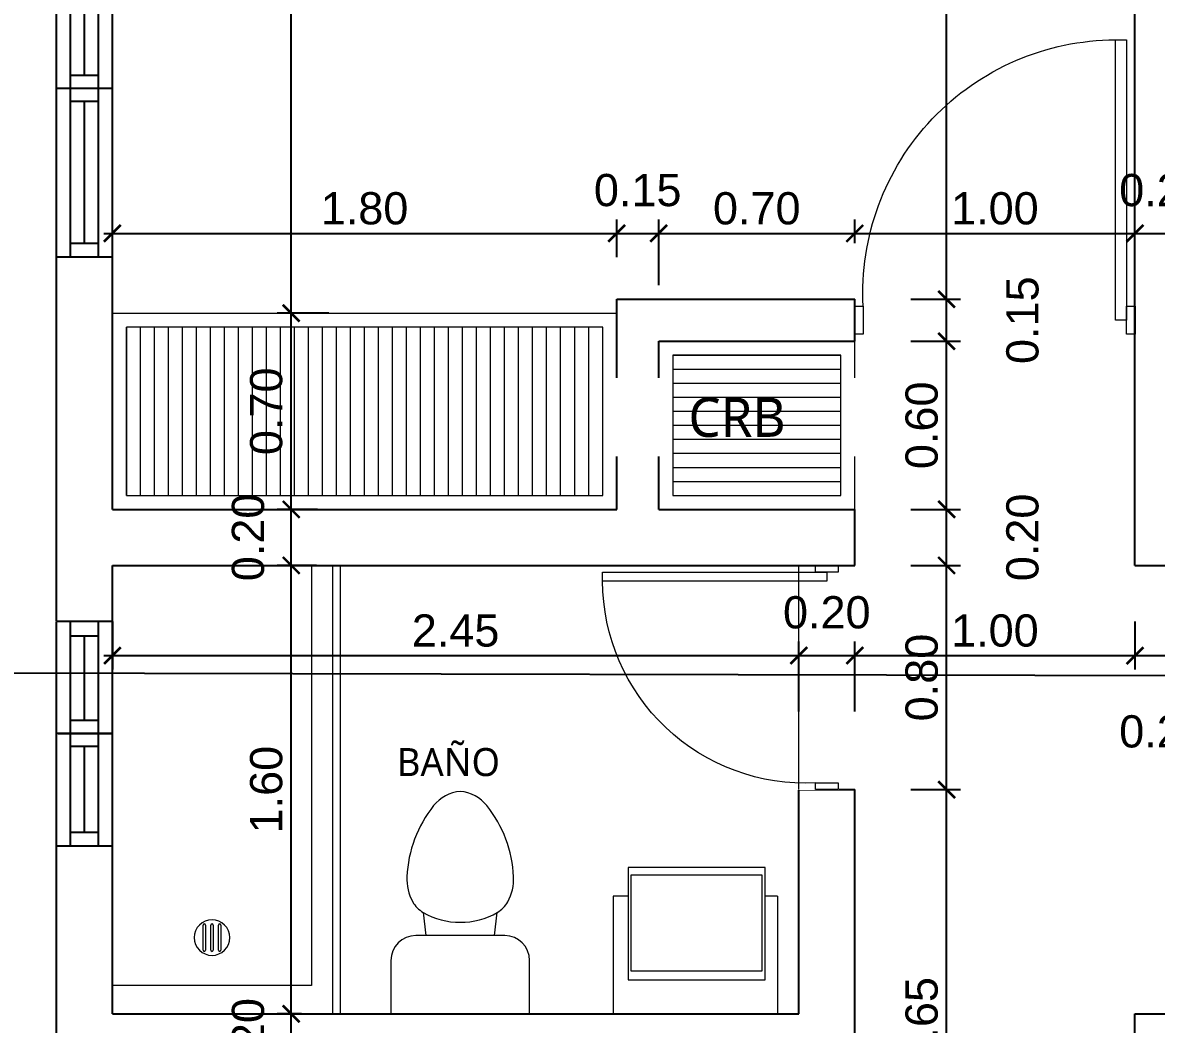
# Model space of a CAD drawing. Header units: feet. Extents: x -417 to 46, y -646 to -218.
# Drawn here: x -105.685 to -101.638, y -305.044 to -301.47 of the extents above; entities that cross this region are included whole.
import ezdxf

# ---------------------------------------------------------------- set-up
doc = ezdxf.new("R2010")
doc.units = ezdxf.units.FT
doc.header["$MEASUREMENT"] = 0
doc.linetypes.add('DASHDOT', pattern=[25.4, 12.7, -6.35, 0, -6.35])
for name, color, linetype, lineweight in [('A-WALL', 4, 'Continuous', 25), ('closet', 8, 'Continuous', 5), ('DIM-COTAS', 1, 'Continuous', 5), ('I-FURN', 2, 'Continuous', 0), ('P-SANR-FIXT', 2, 'Continuous', 9), ('puertas', 8, 'Continuous', 9), ('TXT', 2, 'Continuous', 9)]:
    doc.layers.add(name, color=color, linetype=linetype, lineweight=lineweight)
for name, color, linetype in [('DIM', 10, 'Continuous'), ('GRDUTIY', 5, 'Continuous'), ('PERT-VENT', 2, 'Continuous')]:
    doc.layers.add(name, color=color, linetype=linetype)
doc.styles.add('ads', font='trebuc.ttf', dxfattribs={"height": 0.14})
doc.styles.get("Standard").update_dxf_attribs({"font": 'arial.ttf', "height": 0.115})
doc.dimstyles.new('KEILY', dxfattribs={"dimtxt": 0.115, "dimasz": 0.06, "dimexe": 0.05, "dimexo": 0.2, "dimgap": 0.03, "dimtad": 1, "dimzin": 1, "dimdsep": 46, "dimtxsty": 'Standard', "dimblk": 'ARCHTICK', "dimcen": 2.5, "dimdle": 0.03, "dimclrd": 256, "dimclre": 256, "dimclrt": 7, "dimadec": 0, "dimazin": 0, "dimtfac": 1, "dimtmove": 2, "dimatfit": 3, "dimfxl": 0.2, "dimfxlon": 1, "dimtolj": 1, "dimtzin": 1, "dimarcsym": 0})

# ---------------------------------------------------------------- blocks, each defined once
blk = doc.blocks.new('bath_sink_6127 - bath_sink_6127-V2-Nivel 1')
at = {"layer": 'I-FURN'}
for p, q in [((0.2933, 0.2974), (-0.1268, 0.2974)), ((-0.1268, 0.2974), (-0.1268, -0.29)), ((0.2933, 0.2442), (0.2933, 0.2974)), ((0.3949, 0.2442), (-0.0052, 0.2442)), ((-0.0052, 0.2442), (-0.0052, -0.2448)), ((0.3949, -0.2448), (0.3949, 0.2442)), ((0.0254, -0.2336), (0.0254, 0.233)), ((0.0254, 0.233), (0.3695, 0.233)), ((0.3695, 0.233), (0.3695, -0.2336)), ((0.3695, -0.2336), (0.0254, -0.2336)), ((-0.0052, -0.2448), (0.3949, -0.2448)), ((0.2933, -0.29), (0.2933, -0.2448)), ((0.2933, -0.29), (-0.1268, -0.29))]:
    blk.add_line(p, q, dxfattribs=at)
blk = doc.blocks.new('Toilet_-_Tank_-_3D_4840 - 17_ High_ Seat Not Visible-536545-Nivel 1')
at = {"layer": 'P-SANR-FIXT'}
for p, q in [((0.2476, 0.4889), (-0.2476, 0.4889)), ((-0.2476, 0.4889), (-0.2476, 0.2984)), ((0.2476, 0.2984), (0.2476, 0.4889)), ((-0.1587, 0.2096), (-0.1228, 0.2096)), ((-0.1228, 0.2096), (-0.1323, 0.127)), ((-0.1228, 0.2096), (0.1228, 0.2096)), ((0.1323, 0.127), (0.1228, 0.2096)), ((0.1228, 0.2096), (0.1588, 0.2096))]:
    blk.add_line(p, q, dxfattribs=at)
for centre, radius, start, end in [((-0.1587, 0.2984), 0.0889, 180, 270), ((0.1588, 0.2984), 0.0889, 270, 360), ((0.0005, -0.104), 0.2664, 90.1019, 119.8981), ((-0.0005, -0.104), 0.2664, 60.1019, 89.8981), ((-0.0827, 0.0408), 0.0995, 119.8981, 151.0596), ((0.0827, 0.0408), 0.0995, 28.9404, 60.1019), ((-0.0233, 0.0079), 0.1674, 151.0596, 182.709), ((0.0233, 0.0079), 0.1674, 357.291, 28.9404), ((0.2505, 0.0209), 0.4415, 182.709, 218.5058), ((-0.2505, 0.0209), 0.4415, 321.4942, 357.291), ((0.0113, -0.1694), 0.1359, 218.5058, 265.219), ((-0.0113, -0.1694), 0.1359, 274.781, 321.4942)]:
    blk.add_arc(centre, radius, start, end, dxfattribs=at)
blk = doc.blocks.new('A$C3D6C2CD6')
at = {"layer": 'P-SANR-FIXT'}
for p, q in [((0, 1.6), (0.7874, 1.6)), ((0, 0.1016), (0, 1.6)), ((0.7112, 1.6), (0.7112, 0.1016)), ((0.7874, 0), (0.7874, 1.6)), ((0.8128, 1.6), (0.8128, 0)), ((0.3239, 0.2274), (0.3239, 0.3166)), ((0.3327, 0.3166), (0.3327, 0.2274)), ((0.3512, 0.2274), (0.3512, 0.3166)), ((0.36, 0.3166), (0.36, 0.2274)), ((0.3785, 0.2274), (0.3785, 0.3166)), ((0.3873, 0.3166), (0.3873, 0.2274)), ((0.7112, 0.1016), (0, 0.1016)), ((0, 0), (0.7874, 0)), ((0.1238, 0), (0.7874, 0)), ((0.8128, 0), (0.7874, 0)), ((0.8128, 0), (0.7874, 0))]:
    blk.add_line(p, q, dxfattribs=at)
for centre, radius, start, end in [((0.3556, 0.272), 0.0635, 90, 270), ((0.3556, 0.272), 0.0635, 90, 270), ((0.3556, 0.272), 0.0635, 270, 90), ((0.3556, 0.272), 0.0635, 270, 90), ((0.3283, 0.3166), 0.00444, 360, 180), ((0.3556, 0.3166), 0.00444, 360, 180), ((0.3829, 0.3166), 0.00444, 360, 180), ((0.3283, 0.2274), 0.00444, 180, 360), ((0.3556, 0.2274), 0.00444, 180, 360), ((0.3829, 0.2274), 0.00444, 180, 360)]:
    blk.add_arc(centre, radius, start, end, dxfattribs=at)
blk = doc.blocks.new('A$C4D292AF4')
at = {"layer": 'puertas'}
for points in [[(0.03, 0.05), (0.07, 0.05), (0.07, 1.05), (0.03, 1.05)], [(0, 0), (0.03, 0), (0.03, 0.1), (0, 0.1)], [(0.97, 0), (1, 0), (1, 0.1), (0.97, 0.1)]]:
    blk.add_lwpolyline(points, close=True, dxfattribs=at)
blk.add_arc((0.0677, 0.1465), 0.9035, 357.0481, 89.8556, dxfattribs=at)
blk = doc.blocks.new('A$C72735B25')
at = {"layer": 'PERT-VENT', "extrusion": (-1.27878e-17, -1.31713e-15, -1)}
for p, q in [((0, 0), (0, 1.2032)), ((0.05, 0), (0.05, 1.2032)), ((0.15, 0), (0.15, 1.2032)), ((0.2, 0), (0.2, 1.2032)), ((0.1, 0.6483), (0.1, 1.1494)), ((0.15, 0.6483), (0.05, 0.6483)), ((0.2, 0.6016), (0, 0.6016)), ((0.15, 0.5549), (0.05, 0.5549)), ((0.1, 0.0499), (0.1, 0.5549)), ((0.05, 0.0499), (0.15, 0.0499))]:
    blk.add_line(p, q, dxfattribs=at)
at = {"layer": 'PERT-VENT', "extrusion": (-1.27878e-17, 1.31713e-15, -1)}
blk.add_line((0.05, 1.1533), (0.15, 1.1533), dxfattribs=at)
blk = doc.blocks.new('_ArchTick')
at = {"layer": 'DIM-COTAS', "color": 0, "const_width": 0.15}
blk.add_lwpolyline([(-0.5, -0.5), (0.5, 0.5)], dxfattribs=at)
blk = doc.blocks.new('*D558')
at = {"layer": 'Defpoints', "color": 0, "transparency": 16777216}
for p in [(-105.7524, -302.307), (-106.2629, -303.207), (-105.5524, -303.207)]:
    blk.add_point(p, dxfattribs=at)
at = {"layer": 'DIM', "lineweight": -2, "transparency": 16777216}
for p, q in [((-106.0629, -302.307), (-106.3129, -302.307)), ((-106.2629, -302.277), (-106.2629, -303.237)), ((-106.0629, -303.207), (-106.3129, -303.207))]:
    blk.add_line(p, q, dxfattribs=at)
at = {"layer": 'DIM', "lineweight": -2, "transparency": 16777216, "xscale": 0.06, "yscale": 0.06, "zscale": 0.06}
for p, rotation in [((-106.2629, -302.307), 90), ((-106.2629, -303.207), 270)]:
    blk.add_blockref('_ArchTick', p, dxfattribs=dict(at, rotation=rotation))
at = {"layer": 'DIM', "color": 7, "transparency": 16777216, "insert": (-106.3516, -302.757), "char_height": 0.115, "attachment_point": 5, "rotation": 90}
blk.add_mtext('\\A1;0.90', dxfattribs=at)
blk = doc.blocks.new('*D559')
at = {"layer": 'Defpoints', "color": 0, "transparency": 16777216}
for p in [(-105.5524, -303.207), (-106.2629, -303.407), (-105.5524, -303.407)]:
    blk.add_point(p, dxfattribs=at)
at = {"layer": 'DIM', "lineweight": -2, "transparency": 16777216}
for p, q in [((-106.2629, -303.177), (-106.2629, -303.437)), ((-106.0629, -303.207), (-106.3129, -303.207)), ((-106.0629, -303.407), (-106.3129, -303.407))]:
    blk.add_line(p, q, dxfattribs=at)
at = {"layer": 'DIM', "lineweight": -2, "transparency": 16777216, "xscale": 0.06, "yscale": 0.06, "zscale": 0.06}
for p, rotation in [((-106.2629, -303.207), 90), ((-106.2629, -303.407), 270)]:
    blk.add_blockref('_ArchTick', p, dxfattribs=dict(at, rotation=rotation))
at = {"layer": 'DIM', "color": 7, "transparency": 16777216, "insert": (-106.4166, -303.307), "char_height": 0.115, "attachment_point": 5, "rotation": 90}
blk.add_mtext('\\A1;0.20', dxfattribs=at)
blk = doc.blocks.new('*D560')
at = {"layer": 'Defpoints', "color": 0, "transparency": 16777216}
for p in [(-105.5524, -303.407), (-106.2629, -303.6054), (-105.7524, -303.6054)]:
    blk.add_point(p, dxfattribs=at)
at = {"layer": 'DIM', "lineweight": -2, "transparency": 16777216}
for p, q in [((-106.2629, -303.377), (-106.2629, -303.6354)), ((-106.0629, -303.407), (-106.3129, -303.407)), ((-106.0629, -303.6054), (-106.3129, -303.6054))]:
    blk.add_line(p, q, dxfattribs=at)
at = {"layer": 'DIM', "lineweight": -2, "transparency": 16777216, "xscale": 0.06, "yscale": 0.06, "zscale": 0.06}
for p, rotation in [((-106.2629, -303.407), 90), ((-106.2629, -303.6054), 270)]:
    blk.add_blockref('_ArchTick', p, dxfattribs=dict(at, rotation=rotation))
at = {"layer": 'DIM', "color": 7, "transparency": 16777216, "insert": (-106.1434, -303.5062), "char_height": 0.115, "attachment_point": 5, "rotation": 90}
blk.add_mtext('\\A1;0.20', dxfattribs=at)
blk = doc.blocks.new('*D562')
at = {"layer": 'Defpoints', "color": 0, "transparency": 16777216}
for p in [(-105.7524, -304.4086), (-106.2629, -305.007), (-105.5524, -305.007)]:
    blk.add_point(p, dxfattribs=at)
at = {"layer": 'DIM', "lineweight": -2, "transparency": 16777216}
for p, q in [((-106.0629, -304.4086), (-106.3129, -304.4086)), ((-106.2629, -304.3786), (-106.2629, -305.037)), ((-106.0629, -305.007), (-106.3129, -305.007))]:
    blk.add_line(p, q, dxfattribs=at)
at = {"layer": 'DIM', "lineweight": -2, "transparency": 16777216, "xscale": 0.06, "yscale": 0.06, "zscale": 0.06}
for p, rotation in [((-106.2629, -304.4086), 90), ((-106.2629, -305.007), 270)]:
    blk.add_blockref('_ArchTick', p, dxfattribs=dict(at, rotation=rotation))
at = {"layer": 'DIM', "color": 7, "transparency": 16777216, "insert": (-106.3516, -304.7078), "char_height": 0.115, "attachment_point": 5, "rotation": 90}
blk.add_mtext('\\A1;0.60', dxfattribs=at)
blk = doc.blocks.new('*D563')
at = {"layer": 'Defpoints', "color": 0, "transparency": 16777216}
for p in [(-105.5524, -305.007), (-106.2629, -305.207), (-105.5524, -305.207)]:
    blk.add_point(p, dxfattribs=at)
at = {"layer": 'DIM', "lineweight": -2, "transparency": 16777216}
for p, q in [((-106.2629, -304.977), (-106.2629, -305.237)), ((-106.0629, -305.007), (-106.3129, -305.007)), ((-106.0629, -305.207), (-106.3129, -305.207))]:
    blk.add_line(p, q, dxfattribs=at)
at = {"layer": 'DIM', "lineweight": -2, "transparency": 16777216, "xscale": 0.06, "yscale": 0.06, "zscale": 0.06}
for p, rotation in [((-106.2629, -305.007), 90), ((-106.2629, -305.207), 270)]:
    blk.add_blockref('_ArchTick', p, dxfattribs=dict(at, rotation=rotation))
at = {"layer": 'DIM', "color": 7, "transparency": 16777216, "insert": (-106.1413, -305.107), "char_height": 0.115, "attachment_point": 5, "rotation": 90}
blk.add_mtext('\\A1;0.20', dxfattribs=at)
blk = doc.blocks.new('*D638')
at = {"layer": 'Defpoints', "color": 0, "transparency": 16777216}
for p in [(-103.5643, -302.2221), (-105.3643, -302.507), (-103.5643, -302.507)]:
    blk.add_point(p, dxfattribs=at)
at = {"layer": 'DIM', "lineweight": -2, "transparency": 16777216}
for p, q in [((-105.3643, -302.307), (-105.3643, -302.1721)), ((-103.5643, -302.307), (-103.5643, -302.1721)), ((-105.3943, -302.2221), (-103.5343, -302.2221))]:
    blk.add_line(p, q, dxfattribs=at)
at = {"layer": 'DIM', "lineweight": -2, "transparency": 16777216, "xscale": 0.06, "yscale": 0.06, "zscale": 0.06, "rotation": 180}
blk.add_blockref('_ArchTick', (-105.3643, -302.2221), dxfattribs=at)
at = {"layer": 'DIM', "lineweight": -2, "transparency": 16777216, "xscale": 0.06, "yscale": 0.06, "zscale": 0.06}
blk.add_blockref('_ArchTick', (-103.5643, -302.2221), dxfattribs=at)
at = {"layer": 'DIM', "color": 7, "transparency": 16777216, "insert": (-104.4643, -302.1334), "char_height": 0.115, "attachment_point": 5}
blk.add_mtext('\\A1;1.80', dxfattribs=at)
blk = doc.blocks.new('*D639')
at = {"layer": 'Defpoints', "color": 0, "transparency": 16777216}
for p in [(-103.4143, -302.2221), (-103.5643, -302.507), (-103.4143, -302.607)]:
    blk.add_point(p, dxfattribs=at)
at = {"layer": 'DIM', "lineweight": -2, "transparency": 16777216}
for p, q in [((-103.5643, -302.307), (-103.5643, -302.1721)), ((-103.4143, -302.407), (-103.4143, -302.1721)), ((-103.5943, -302.2221), (-103.3843, -302.2221))]:
    blk.add_line(p, q, dxfattribs=at)
at = {"layer": 'DIM', "lineweight": -2, "transparency": 16777216, "xscale": 0.06, "yscale": 0.06, "zscale": 0.06, "rotation": 180}
blk.add_blockref('_ArchTick', (-103.5643, -302.2221), dxfattribs=at)
at = {"layer": 'DIM', "lineweight": -2, "transparency": 16777216, "xscale": 0.06, "yscale": 0.06, "zscale": 0.06}
blk.add_blockref('_ArchTick', (-103.4143, -302.2221), dxfattribs=at)
at = {"layer": 'DIM', "color": 7, "transparency": 16777216, "insert": (-103.4893, -302.0684), "char_height": 0.115, "attachment_point": 5}
blk.add_mtext('\\A1;0.15', dxfattribs=at)
blk = doc.blocks.new('*D640')
at = {"layer": 'Defpoints', "color": 0, "transparency": 16777216}
for p in [(-102.7143, -302.2221), (-102.7143, -302.457), (-103.4143, -302.607)]:
    blk.add_point(p, dxfattribs=at)
at = {"layer": 'DIM', "lineweight": -2, "transparency": 16777216}
for p, q in [((-103.4143, -302.407), (-103.4143, -302.1721)), ((-102.7143, -302.257), (-102.7143, -302.1721)), ((-103.4443, -302.2221), (-102.6843, -302.2221))]:
    blk.add_line(p, q, dxfattribs=at)
at = {"layer": 'DIM', "lineweight": -2, "transparency": 16777216, "xscale": 0.06, "yscale": 0.06, "zscale": 0.06, "rotation": 180}
blk.add_blockref('_ArchTick', (-103.4143, -302.2221), dxfattribs=at)
at = {"layer": 'DIM', "lineweight": -2, "transparency": 16777216, "xscale": 0.06, "yscale": 0.06, "zscale": 0.06}
blk.add_blockref('_ArchTick', (-102.7143, -302.2221), dxfattribs=at)
at = {"layer": 'DIM', "color": 7, "transparency": 16777216, "insert": (-103.0643, -302.1334), "char_height": 0.115, "attachment_point": 5}
blk.add_mtext('\\A1;0.70', dxfattribs=at)
blk = doc.blocks.new('*D641')
at = {"layer": 'Defpoints', "color": 0, "transparency": 16777216}
for p in [(-101.7143, -302.2221), (-101.7143, -302.3742), (-102.7143, -302.457)]:
    blk.add_point(p, dxfattribs=at)
at = {"layer": 'DIM', "lineweight": -2, "transparency": 16777216}
for p, q in [((-102.7143, -302.257), (-102.7143, -302.1721)), ((-101.7143, -302.2221), (-101.7143, -302.1721)), ((-102.7443, -302.2221), (-101.6843, -302.2221))]:
    blk.add_line(p, q, dxfattribs=at)
at = {"layer": 'DIM', "lineweight": -2, "transparency": 16777216, "xscale": 0.06, "yscale": 0.06, "zscale": 0.06, "rotation": 180}
blk.add_blockref('_ArchTick', (-102.7143, -302.2221), dxfattribs=at)
at = {"layer": 'DIM', "lineweight": -2, "transparency": 16777216, "xscale": 0.06, "yscale": 0.06, "zscale": 0.06}
blk.add_blockref('_ArchTick', (-101.7143, -302.2221), dxfattribs=at)
at = {"layer": 'DIM', "color": 7, "transparency": 16777216, "insert": (-102.2143, -302.1334), "char_height": 0.115, "attachment_point": 5}
blk.add_mtext('\\A1;1.00', dxfattribs=at)
blk = doc.blocks.new('*D661')
at = {"layer": 'Defpoints', "color": 0, "transparency": 16777216}
for p in [(-101.5143, -302.2221), (-101.7143, -302.3742), (-101.5143, -302.3742)]:
    blk.add_point(p, dxfattribs=at)
at = {"layer": 'DIM', "lineweight": -2, "transparency": 16777216}
for p, q in [((-101.7143, -302.2221), (-101.7143, -302.1721)), ((-101.5143, -302.2221), (-101.5143, -302.1721)), ((-101.7443, -302.2221), (-101.4843, -302.2221))]:
    blk.add_line(p, q, dxfattribs=at)
at = {"layer": 'DIM', "lineweight": -2, "transparency": 16777216, "xscale": 0.06, "yscale": 0.06, "zscale": 0.06, "rotation": 180}
blk.add_blockref('_ArchTick', (-101.7143, -302.2221), dxfattribs=at)
at = {"layer": 'DIM', "lineweight": -2, "transparency": 16777216, "xscale": 0.06, "yscale": 0.06, "zscale": 0.06}
blk.add_blockref('_ArchTick', (-101.5143, -302.2221), dxfattribs=at)
at = {"layer": 'DIM', "color": 7, "transparency": 16777216, "insert": (-101.6143, -302.0684), "char_height": 0.115, "attachment_point": 5}
blk.add_mtext('\\A1;0.20', dxfattribs=at)
blk = doc.blocks.new('*D699')
at = {"layer": 'Defpoints', "color": 0, "transparency": 16777216}
for p in [(-105.3643, -303.407), (-102.9143, -303.7287), (-102.9143, -304.207)]:
    blk.add_point(p, dxfattribs=at)
at = {"layer": 'DIM', "lineweight": -2, "transparency": 16777216}
for p, q in [((-105.3643, -303.607), (-105.3643, -303.7787)), ((-102.9143, -303.9287), (-102.9143, -303.6787)), ((-105.3943, -303.7287), (-102.8843, -303.7287))]:
    blk.add_line(p, q, dxfattribs=at)
at = {"layer": 'DIM', "lineweight": -2, "transparency": 16777216, "xscale": 0.06, "yscale": 0.06, "zscale": 0.06, "rotation": 180}
blk.add_blockref('_ArchTick', (-105.3643, -303.7287), dxfattribs=at)
at = {"layer": 'DIM', "lineweight": -2, "transparency": 16777216, "xscale": 0.06, "yscale": 0.06, "zscale": 0.06}
blk.add_blockref('_ArchTick', (-102.9143, -303.7287), dxfattribs=at)
at = {"layer": 'DIM', "color": 7, "transparency": 16777216, "insert": (-104.1393, -303.64), "char_height": 0.115, "attachment_point": 5}
blk.add_mtext('\\A1;2.45', dxfattribs=at)
blk = doc.blocks.new('*D700')
at = {"layer": 'Defpoints', "color": 0, "transparency": 16777216}
for p in [(-102.7143, -303.7287), (-102.9143, -304.207), (-102.7143, -304.3156)]:
    blk.add_point(p, dxfattribs=at)
at = {"layer": 'DIM', "lineweight": -2, "transparency": 16777216}
for p, q in [((-102.9143, -303.9287), (-102.9143, -303.6787)), ((-102.7143, -303.9287), (-102.7143, -303.6787)), ((-102.9443, -303.7287), (-102.6843, -303.7287))]:
    blk.add_line(p, q, dxfattribs=at)
at = {"layer": 'DIM', "lineweight": -2, "transparency": 16777216, "xscale": 0.06, "yscale": 0.06, "zscale": 0.06, "rotation": 180}
blk.add_blockref('_ArchTick', (-102.9143, -303.7287), dxfattribs=at)
at = {"layer": 'DIM', "lineweight": -2, "transparency": 16777216, "xscale": 0.06, "yscale": 0.06, "zscale": 0.06}
blk.add_blockref('_ArchTick', (-102.7143, -303.7287), dxfattribs=at)
at = {"layer": 'DIM', "color": 7, "transparency": 16777216, "insert": (-102.8143, -303.575), "char_height": 0.115, "attachment_point": 5}
blk.add_mtext('\\A1;0.20', dxfattribs=at)
blk = doc.blocks.new('*D701')
at = {"layer": 'Defpoints', "color": 0, "transparency": 16777216}
for p in [(-101.7143, -303.407), (-101.7143, -303.7287), (-102.7143, -304.3156)]:
    blk.add_point(p, dxfattribs=at)
at = {"layer": 'DIM', "lineweight": -2, "transparency": 16777216}
for p, q in [((-101.7143, -303.607), (-101.7143, -303.7787)), ((-102.7143, -303.9287), (-102.7143, -303.6787)), ((-102.7443, -303.7287), (-101.6843, -303.7287))]:
    blk.add_line(p, q, dxfattribs=at)
at = {"layer": 'DIM', "lineweight": -2, "transparency": 16777216, "xscale": 0.06, "yscale": 0.06, "zscale": 0.06, "rotation": 180}
blk.add_blockref('_ArchTick', (-102.7143, -303.7287), dxfattribs=at)
at = {"layer": 'DIM', "lineweight": -2, "transparency": 16777216, "xscale": 0.06, "yscale": 0.06, "zscale": 0.06}
blk.add_blockref('_ArchTick', (-101.7143, -303.7287), dxfattribs=at)
at = {"layer": 'DIM', "color": 7, "transparency": 16777216, "insert": (-102.2143, -303.64), "char_height": 0.115, "attachment_point": 5}
blk.add_mtext('\\A1;1.00', dxfattribs=at)
blk = doc.blocks.new('*D702')
at = {"layer": 'Defpoints', "color": 0, "transparency": 16777216}
for p in [(-101.7143, -303.407), (-101.5143, -303.407), (-101.5143, -303.7287)]:
    blk.add_point(p, dxfattribs=at)
at = {"layer": 'DIM', "lineweight": -2, "transparency": 16777216}
for p, q in [((-101.7143, -303.607), (-101.7143, -303.7787)), ((-101.5143, -303.607), (-101.5143, -303.7787)), ((-101.7443, -303.7287), (-101.4843, -303.7287))]:
    blk.add_line(p, q, dxfattribs=at)
at = {"layer": 'DIM', "lineweight": -2, "transparency": 16777216, "xscale": 0.06, "yscale": 0.06, "zscale": 0.06, "rotation": 180}
blk.add_blockref('_ArchTick', (-101.7143, -303.7287), dxfattribs=at)
at = {"layer": 'DIM', "lineweight": -2, "transparency": 16777216, "xscale": 0.06, "yscale": 0.06, "zscale": 0.06}
blk.add_blockref('_ArchTick', (-101.5143, -303.7287), dxfattribs=at)
at = {"layer": 'DIM', "color": 7, "transparency": 16777216, "insert": (-101.6143, -303.9999), "char_height": 0.115, "attachment_point": 5}
blk.add_mtext('\\A1;0.20', dxfattribs=at)
blk = doc.blocks.new('*D725')
at = {"layer": 'Defpoints', "color": 0, "transparency": 16777216}
for p in [(-104.726, -305.007), (-104.4891, -305.007), (-104.5909, -305.207)]:
    blk.add_point(p, dxfattribs=at)
at = {"layer": 'DIM', "lineweight": -2, "transparency": 16777216}
for p, q in [((-104.726, -305.237), (-104.726, -304.977)), ((-104.6891, -305.007), (-104.776, -305.007)), ((-104.726, -305.207), (-104.776, -305.207))]:
    blk.add_line(p, q, dxfattribs=at)
at = {"layer": 'DIM', "lineweight": -2, "transparency": 16777216, "xscale": 0.06, "yscale": 0.06, "zscale": 0.06}
for p, rotation in [((-104.726, -305.007), 90), ((-104.726, -305.207), 270)]:
    blk.add_blockref('_ArchTick', p, dxfattribs=dict(at, rotation=rotation))
at = {"layer": 'DIM', "color": 7, "transparency": 16777216, "insert": (-104.8797, -305.107), "char_height": 0.115, "attachment_point": 5, "rotation": 90}
blk.add_mtext('\\A1;0.20', dxfattribs=at)
blk = doc.blocks.new('*D726')
at = {"layer": 'Defpoints', "color": 0, "transparency": 16777216}
for p in [(-104.726, -303.407), (-104.4361, -303.407), (-104.4891, -305.007)]:
    blk.add_point(p, dxfattribs=at)
at = {"layer": 'DIM', "lineweight": -2, "transparency": 16777216}
for p, q in [((-104.726, -305.037), (-104.726, -303.377)), ((-104.6361, -303.407), (-104.776, -303.407)), ((-104.6891, -305.007), (-104.776, -305.007))]:
    blk.add_line(p, q, dxfattribs=at)
at = {"layer": 'DIM', "lineweight": -2, "transparency": 16777216, "xscale": 0.06, "yscale": 0.06, "zscale": 0.06}
for p, rotation in [((-104.726, -303.407), 90), ((-104.726, -305.007), 270)]:
    blk.add_blockref('_ArchTick', p, dxfattribs=dict(at, rotation=rotation))
at = {"layer": 'DIM', "color": 7, "transparency": 16777216, "insert": (-104.8147, -304.207), "char_height": 0.115, "attachment_point": 5, "rotation": 90}
blk.add_mtext('\\A1;1.60', dxfattribs=at)
blk = doc.blocks.new('*D727')
at = {"layer": 'Defpoints', "color": 0, "transparency": 16777216}
for p in [(-104.726, -303.207), (-104.432, -303.207), (-104.4361, -303.407)]:
    blk.add_point(p, dxfattribs=at)
at = {"layer": 'DIM', "lineweight": -2, "transparency": 16777216}
for p, q in [((-104.726, -303.437), (-104.726, -303.177)), ((-104.632, -303.207), (-104.776, -303.207)), ((-104.6361, -303.407), (-104.776, -303.407))]:
    blk.add_line(p, q, dxfattribs=at)
at = {"layer": 'DIM', "lineweight": -2, "transparency": 16777216, "xscale": 0.06, "yscale": 0.06, "zscale": 0.06}
for p, rotation in [((-104.726, -303.207), 90), ((-104.726, -303.407), 270)]:
    blk.add_blockref('_ArchTick', p, dxfattribs=dict(at, rotation=rotation))
at = {"layer": 'DIM', "color": 7, "transparency": 16777216, "insert": (-104.8797, -303.307), "char_height": 0.115, "attachment_point": 5, "rotation": 90}
blk.add_mtext('\\A1;0.20', dxfattribs=at)
blk = doc.blocks.new('*D728')
at = {"layer": 'Defpoints', "color": 0, "transparency": 16777216}
for p in [(-104.726, -302.507), (-104.3913, -302.507), (-104.432, -303.207)]:
    blk.add_point(p, dxfattribs=at)
at = {"layer": 'DIM', "lineweight": -2, "transparency": 16777216}
for p, q in [((-104.5913, -302.507), (-104.776, -302.507)), ((-104.726, -303.237), (-104.726, -302.477)), ((-104.632, -303.207), (-104.776, -303.207))]:
    blk.add_line(p, q, dxfattribs=at)
at = {"layer": 'DIM', "lineweight": -2, "transparency": 16777216, "xscale": 0.06, "yscale": 0.06, "zscale": 0.06}
for p, rotation in [((-104.726, -302.507), 90), ((-104.726, -303.207), 270)]:
    blk.add_blockref('_ArchTick', p, dxfattribs=dict(at, rotation=rotation))
at = {"layer": 'DIM', "color": 7, "transparency": 16777216, "insert": (-104.8147, -302.857), "char_height": 0.115, "attachment_point": 5, "rotation": 90}
blk.add_mtext('\\A1;0.70', dxfattribs=at)
blk = doc.blocks.new('*D729')
at = {"layer": 'Defpoints', "color": 0, "transparency": 16777216}
for p in [(-104.726, -299.257), (-104.2409, -299.257), (-104.3913, -302.507)]:
    blk.add_point(p, dxfattribs=at)
at = {"layer": 'DIM', "lineweight": -2, "transparency": 16777216}
for p, q in [((-104.726, -302.537), (-104.726, -299.227)), ((-104.526, -299.257), (-104.776, -299.257)), ((-104.5913, -302.507), (-104.776, -302.507))]:
    blk.add_line(p, q, dxfattribs=at)
at = {"layer": 'DIM', "lineweight": -2, "transparency": 16777216, "xscale": 0.06, "yscale": 0.06, "zscale": 0.06}
for p, rotation in [((-104.726, -299.257), 90), ((-104.726, -302.507), 270)]:
    blk.add_blockref('_ArchTick', p, dxfattribs=dict(at, rotation=rotation))
at = {"layer": 'DIM', "color": 7, "transparency": 16777216, "insert": (-104.8147, -300.882), "char_height": 0.115, "attachment_point": 5, "rotation": 90}
blk.add_mtext('\\A1;3.25', dxfattribs=at)
blk = doc.blocks.new('*D732')
at = {"layer": 'Defpoints', "color": 0, "transparency": 16777216}
for p in [(-102.7143, -304.207), (-102.3866, -304.207), (-102.7143, -305.857)]:
    blk.add_point(p, dxfattribs=at)
at = {"layer": 'DIM', "lineweight": -2, "transparency": 16777216}
for p, q in [((-102.5143, -304.207), (-102.3366, -304.207)), ((-102.3866, -305.887), (-102.3866, -304.177)), ((-102.5143, -305.857), (-102.3366, -305.857))]:
    blk.add_line(p, q, dxfattribs=at)
at = {"layer": 'DIM', "lineweight": -2, "transparency": 16777216, "xscale": 0.06, "yscale": 0.06, "zscale": 0.06}
for p, rotation in [((-102.3866, -304.207), 90), ((-102.3866, -305.857), 270)]:
    blk.add_blockref('_ArchTick', p, dxfattribs=dict(at, rotation=rotation))
at = {"layer": 'DIM', "color": 7, "transparency": 16777216, "insert": (-102.4753, -305.032), "char_height": 0.115, "attachment_point": 5, "rotation": 90}
blk.add_mtext('\\A1;1.65', dxfattribs=at)
blk = doc.blocks.new('*D733')
at = {"layer": 'Defpoints', "color": 0, "transparency": 16777216}
for p in [(-102.7143, -303.407), (-102.3866, -303.407), (-102.7143, -304.207)]:
    blk.add_point(p, dxfattribs=at)
at = {"layer": 'DIM', "lineweight": -2, "transparency": 16777216}
for p, q in [((-102.3866, -304.237), (-102.3866, -303.377)), ((-102.5143, -303.407), (-102.3366, -303.407)), ((-102.5143, -304.207), (-102.3366, -304.207))]:
    blk.add_line(p, q, dxfattribs=at)
at = {"layer": 'DIM', "lineweight": -2, "transparency": 16777216, "xscale": 0.06, "yscale": 0.06, "zscale": 0.06}
for p, rotation in [((-102.3866, -303.407), 90), ((-102.3866, -304.207), 270)]:
    blk.add_blockref('_ArchTick', p, dxfattribs=dict(at, rotation=rotation))
at = {"layer": 'DIM', "color": 7, "transparency": 16777216, "insert": (-102.4753, -303.807), "char_height": 0.115, "attachment_point": 5, "rotation": 90}
blk.add_mtext('\\A1;0.80', dxfattribs=at)
blk = doc.blocks.new('*D740')
at = {"layer": 'Defpoints', "color": 0, "transparency": 16777216}
for p in [(-102.7143, -303.207), (-102.3866, -303.207), (-102.7143, -303.407)]:
    blk.add_point(p, dxfattribs=at)
at = {"layer": 'DIM', "lineweight": -2, "transparency": 16777216}
for p, q in [((-102.3866, -303.437), (-102.3866, -303.177)), ((-102.5143, -303.207), (-102.3366, -303.207)), ((-102.5143, -303.407), (-102.3366, -303.407))]:
    blk.add_line(p, q, dxfattribs=at)
at = {"layer": 'DIM', "lineweight": -2, "transparency": 16777216, "xscale": 0.06, "yscale": 0.06, "zscale": 0.06}
for p, rotation in [((-102.3866, -303.207), 90), ((-102.3866, -303.407), 270)]:
    blk.add_blockref('_ArchTick', p, dxfattribs=dict(at, rotation=rotation))
at = {"layer": 'DIM', "color": 7, "transparency": 16777216, "insert": (-102.1154, -303.307), "char_height": 0.115, "attachment_point": 5, "rotation": 90}
blk.add_mtext('\\A1;0.20', dxfattribs=at)
blk = doc.blocks.new('*D741')
at = {"layer": 'Defpoints', "color": 0, "transparency": 16777216}
for p in [(-102.7143, -302.457), (-102.3866, -302.457), (-102.7143, -302.607)]:
    blk.add_point(p, dxfattribs=at)
at = {"layer": 'DIM', "lineweight": -2, "transparency": 16777216}
for p, q in [((-102.3866, -302.637), (-102.3866, -302.427)), ((-102.5143, -302.457), (-102.3366, -302.457)), ((-102.5143, -302.607), (-102.3366, -302.607))]:
    blk.add_line(p, q, dxfattribs=at)
at = {"layer": 'DIM', "lineweight": -2, "transparency": 16777216, "xscale": 0.06, "yscale": 0.06, "zscale": 0.06}
for p, rotation in [((-102.3866, -302.457), 90), ((-102.3866, -302.607), 270)]:
    blk.add_blockref('_ArchTick', p, dxfattribs=dict(at, rotation=rotation))
at = {"layer": 'DIM', "color": 7, "transparency": 16777216, "insert": (-102.1154, -302.532), "char_height": 0.115, "attachment_point": 5, "rotation": 90}
blk.add_mtext('\\A1;0.15', dxfattribs=at)
blk = doc.blocks.new('*D742')
at = {"layer": 'Defpoints', "color": 0, "transparency": 16777216}
for p in [(-102.3866, -299.257), (-101.9143, -299.257), (-102.7143, -302.457)]:
    blk.add_point(p, dxfattribs=at)
at = {"layer": 'DIM', "lineweight": -2, "transparency": 16777216}
for p, q in [((-102.3866, -302.487), (-102.3866, -299.227)), ((-102.1866, -299.257), (-102.4366, -299.257)), ((-102.5143, -302.457), (-102.3366, -302.457))]:
    blk.add_line(p, q, dxfattribs=at)
at = {"layer": 'DIM', "lineweight": -2, "transparency": 16777216, "xscale": 0.06, "yscale": 0.06, "zscale": 0.06}
for p, rotation in [((-102.3866, -299.257), 90), ((-102.3866, -302.457), 270)]:
    blk.add_blockref('_ArchTick', p, dxfattribs=dict(at, rotation=rotation))
at = {"layer": 'DIM', "color": 7, "transparency": 16777216, "insert": (-102.4753, -300.857), "char_height": 0.115, "attachment_point": 5, "rotation": 90}
blk.add_mtext('\\A1;3.20', dxfattribs=at)
blk = doc.blocks.new('*D743')
at = {"layer": 'Defpoints', "color": 0, "transparency": 16777216}
for p in [(-102.7143, -302.607), (-102.3866, -302.607), (-102.7143, -303.207)]:
    blk.add_point(p, dxfattribs=at)
at = {"layer": 'DIM', "lineweight": -2, "transparency": 16777216}
for p, q in [((-102.3866, -303.237), (-102.3866, -302.577)), ((-102.5143, -302.607), (-102.3366, -302.607)), ((-102.5143, -303.207), (-102.3366, -303.207))]:
    blk.add_line(p, q, dxfattribs=at)
at = {"layer": 'DIM', "lineweight": -2, "transparency": 16777216, "xscale": 0.06, "yscale": 0.06, "zscale": 0.06}
for p, rotation in [((-102.3866, -302.607), 90), ((-102.3866, -303.207), 270)]:
    blk.add_blockref('_ArchTick', p, dxfattribs=dict(at, rotation=rotation))
at = {"layer": 'DIM', "color": 7, "transparency": 16777216, "insert": (-102.4753, -302.907), "char_height": 0.115, "attachment_point": 5, "rotation": 90}
blk.add_mtext('\\A1;0.60', dxfattribs=at)
blk = doc.blocks.new('A$C559373E3')
at = {"layer": 'PERT-VENT', "extrusion": (-1.27878e-17, -1.31713e-15, -1)}
for p, q in [((0, 0), (0, 0.8)), ((0.05, 0), (0.05, 0.8)), ((0.15, 0), (0.15, 0.8)), ((0.2, 0), (0.2, 0.8)), ((0.1, 0.4483), (0.1, 0.7462)), ((0.15, 0.4483), (0.05, 0.4483)), ((0.2, 0.4016), (0, 0.4016)), ((0.15, 0.3549), (0.05, 0.3549)), ((0.1, 0.0499), (0.1, 0.3549)), ((0.05, 0.0499), (0.15, 0.0499))]:
    blk.add_line(p, q, dxfattribs=at)
at = {"layer": 'PERT-VENT', "extrusion": (-1.27878e-17, 1.31713e-15, -1)}
blk.add_line((0.05, 0.7501), (0.15, 0.7501), dxfattribs=at)

msp = doc.modelspace()

# ---------------------------------------------------------------- linework, layer by layer
at = {"layer": 'A-WALL'}
for p, q in [((-101.7143, -303.407), (-101.7143, -299.257)), ((-105.5643, -303.6054), (-105.5643, -302.307)), ((-105.3643, -303.207), (-105.3643, -302.307)), ((-103.5643, -303.207), (-103.5643, -302.457)), ((-103.5643, -302.457), (-102.7143, -302.457)), ((-102.7143, -302.607), (-102.7143, -302.457)), ((-103.4143, -303.207), (-103.4143, -302.607)), ((-103.4143, -302.607), (-102.7143, -302.607)), ((-105.3643, -303.207), (-103.5643, -303.207)), ((-103.4143, -303.207), (-102.7143, -303.207)), ((-102.7143, -303.407), (-102.7143, -303.207)), ((-105.3643, -303.6054), (-105.3643, -303.407)), ((-105.3643, -303.407), (-102.7143, -303.407)), ((-101.7143, -303.407), (-101.5143, -303.407)), ((-102.9143, -305.007), (-102.9143, -304.207)), ((-102.9143, -304.207), (-102.7143, -304.207)), ((-102.7143, -305.857), (-102.7143, -304.207)), ((-105.5643, -306.0035), (-105.5643, -304.4086)), ((-105.3643, -305.007), (-105.3643, -304.4086)), ((-105.3643, -305.007), (-102.9143, -305.007)), ((-101.7143, -310.007), (-101.7143, -305.007)), ((-101.7143, -305.007), (-101.5143, -305.007))]:
    msp.add_line(p, q, dxfattribs=at)
at = {"layer": 'A-WALL', "extrusion": (-1.27878e-17, -1.31713e-15, -1)}
for p, q in [((-105.3643, -302.307), (-105.5643, -302.307)), ((-105.5643, -303.6054), (-105.3643, -303.6054)), ((-105.3643, -304.4086), (-105.5643, -304.4086))]:
    msp.add_line(p, q, dxfattribs=at)
at = {"layer": 'closet'}
for p, q in [((-105.3643, -302.507), (-103.5643, -302.507)), ((-102.7143, -303.207), (-102.7143, -302.607))]:
    msp.add_line(p, q, dxfattribs=at)
at = {"layer": 'GRDUTIY', "color": 8, "linetype": 'DASHDOT'}
msp.add_line((-108.0799, -303.7855), (-85.7755, -303.8325), dxfattribs=at)

# ---------------------------------------------------------------- block references
msp.add_blockref('A$C72735B25', (-105.5643, -302.307))
at = {"layer": 'I-FURN', "rotation": 90}
msp.add_blockref('bath_sink_6127 - bath_sink_6127-V2-Nivel 1', (-103.2797, -304.8802), dxfattribs=at)
at = {"layer": 'puertas', "extrusion": (-6.28888e-16, -1.94037e-15, -1), "xscale": 1.000288939019299, "yscale": 1.000288939019299, "zscale": 1.000288939019299}
msp.add_blockref('A$C4D292AF4', (101.714, -302.582), dxfattribs=at)

# ---------------------------------------------------------------- dimensions: what is measured, and where the dimension line sits
at = {"layer": 'DIM'}
for base, p1, p2, picture, middle in [((-104.726, -299.257), (-104.3913, -302.507), (-104.2409, -299.257), '*D729', (-104.8147, -300.882)), ((-102.3866, -299.257), (-102.7143, -302.457), (-101.9143, -299.257), '*D742', (-102.4753, -300.857)), ((-106.2629, -303.207), (-105.7524, -302.307), (-105.5524, -303.207), '*D558', (-106.3516, -302.757)), ((-102.3866, -302.457), (-102.7143, -302.607), (-102.7143, -302.457), '*D741', (-102.1154, -302.532)), ((-106.2629, -303.407), (-105.5524, -303.207), (-105.5524, -303.407), '*D559', (-106.4166, -303.307)), ((-104.726, -303.207), (-104.4361, -303.407), (-104.432, -303.207), '*D727', (-104.8797, -303.307)), ((-102.3866, -303.207), (-102.7143, -303.407), (-102.7143, -303.207), '*D740', (-102.1154, -303.307)), ((-102.3866, -303.407), (-102.7143, -304.207), (-102.7143, -303.407), '*D733', (-102.4753, -303.807)), ((-102.3866, -304.207), (-102.7143, -305.857), (-102.7143, -304.207), '*D732', (-102.4753, -305.032)), ((-106.2629, -305.007), (-105.7524, -304.4086), (-105.5524, -305.007), '*D562', (-106.3516, -304.7078)), ((-104.726, -305.007), (-104.5909, -305.207), (-104.4891, -305.007), '*D725', (-104.8797, -305.107))]:
    dim = msp.add_linear_dim(base=base, p1=p1, p2=p2, angle=90, dimstyle='KEILY', dxfattribs=at)
    dim.commit()
    dim.dimension.update_dxf_attribs({"geometry": picture, "text_midpoint": middle})
for base, p1, p2, picture, middle in [((-103.4143, -302.2221), (-103.5643, -302.507), (-103.4143, -302.607), '*D639', (-103.4893, -302.0684)), ((-101.5143, -302.2221), (-101.7143, -302.3742), (-101.5143, -302.3742), '*D661', (-101.6143, -302.0684)), ((-103.5643, -302.2221), (-105.3643, -302.507), (-103.5643, -302.507), '*D638', (-104.4643, -302.1334)), ((-102.7143, -302.2221), (-103.4143, -302.607), (-102.7143, -302.457), '*D640', (-103.0643, -302.1334)), ((-101.7143, -302.2221), (-102.7143, -302.457), (-101.7143, -302.3742), '*D641', (-102.2143, -302.1334)), ((-101.7143, -303.7287), (-102.7143, -304.3156), (-101.7143, -303.407), '*D701', (-102.2143, -303.64)), ((-101.5143, -303.7287), (-101.7143, -303.407), (-101.5143, -303.407), '*D702', (-101.6143, -303.9999))]:
    dim = msp.add_linear_dim(base=base, p1=p1, p2=p2, dimstyle='KEILY', dxfattribs=at)
    dim.commit()
    dim.dimension.update_dxf_attribs({"geometry": picture, "text_midpoint": middle})
for base, p1, p2, picture, middle in [((-106.2629, -303.6054), (-105.5524, -303.407), (-105.7524, -303.6054), '*D560', (-106.1434, -303.5062)), ((-106.2629, -305.207), (-105.5524, -305.007), (-105.5524, -305.207), '*D563', (-106.1413, -305.107))]:
    dim = msp.add_linear_dim(base=base, p1=p1, p2=p2, angle=90, dimstyle='KEILY', dxfattribs=at)
    dim.commit()
    dim.dimension.update_dxf_attribs({"geometry": picture, "text_midpoint": middle, "dimtype": 160})

# ---------------------------------------------------------------- next in the draw order: texts
at = {"layer": 'TXT', "width": 2.688, "attachment_point": 2, "style": 'ads', "bg_fill": 2}
for s, insert, char_height in [('CRB', (-103.1348, -302.8082), 0.14), ('BAÑO', (-104.165, -304.0587), 0.1)]:
    msp.add_mtext(s, dxfattribs=dict(at, insert=insert, char_height=char_height))

# ---------------------------------------------------------------- next in the draw order: hatches: boundary and pattern name
at = {"layer": 'closet'}
h = msp.add_hatch(dxfattribs=at)
h.set_pattern_fill('ANSI31', color=256, scale=0.4, angle=45, style=0)
h.set_pattern_definition([(90, (-105.31431, -305.85702), (-0.05, 7e-18), [])])
h.paths.add_polyline_path([(-105.3143, -303.157), (-103.6143, -303.157), (-103.6143, -302.557), (-105.3143, -302.557)])
h = msp.add_hatch(dxfattribs=at)
h.set_pattern_fill('ANSI31', color=256, scale=0.4, angle=315, style=0)
h.set_pattern_definition([(0, (-103.36431, -303.15702), (2e-17, 0.05), [])])
h.paths.add_polyline_path([(-103.3643, -303.157), (-102.7643, -303.157), (-102.7643, -302.557), (-103.3643, -302.557)])

# ---------------------------------------------------------------- next in the draw order: linework, layer by layer
msp.add_line((-102.9143, -304.207), (-102.9143, -303.407), dxfattribs=at)
for points in [[(-105.3143, -303.157), (-103.6143, -303.157), (-103.6143, -302.557), (-105.3143, -302.557)], [(-103.3643, -303.157), (-102.7643, -303.157), (-102.7643, -302.657), (-103.3643, -302.657)]]:
    msp.add_lwpolyline(points, close=True, dxfattribs=at)

# ---------------------------------------------------------------- next in the draw order: block references
for name, p in [('A$C3D6C2CD6', (-105.3643, -305.007)), ('A$C559373E3', (-105.5643, -304.4086))]:
    msp.add_blockref(name, p)
at = {"layer": 'P-SANR-FIXT', "rotation": 179.9999999999976}
msp.add_blockref('Toilet_-_Tank_-_3D_4840 - 17_ High_ Seat Not Visible-536545-Nivel 1', (-104.1227, -304.5181), dxfattribs=at)
at = {"layer": 'puertas', "extrusion": (1.94037e-15, -6.28888e-16, -1), "xscale": 0.8002311512154279, "yscale": 0.8002311512154279, "zscale": 0.8002311512154279, "rotation": 270}
msp.add_blockref('A$C4D292AF4', (102.7743, -303.4068), dxfattribs=at)

# ---------------------------------------------------------------- next in the draw order: dimensions: what is measured, and where the dimension line sits
at = {"layer": 'DIM'}
for base, p1, p2, picture, middle in [((-104.726, -302.507), (-104.432, -303.207), (-104.3913, -302.507), '*D728', (-104.8147, -302.857)), ((-102.3866, -302.607), (-102.7143, -303.207), (-102.7143, -302.607), '*D743', (-102.4753, -302.907)), ((-104.726, -303.407), (-104.4891, -305.007), (-104.4361, -303.407), '*D726', (-104.8147, -304.207))]:
    dim = msp.add_linear_dim(base=base, p1=p1, p2=p2, angle=90, dimstyle='KEILY', dxfattribs=at)
    dim.commit()
    dim.dimension.update_dxf_attribs({"geometry": picture, "text_midpoint": middle})
for base, p1, p2, picture, middle in [((-102.9143, -303.7287), (-105.3643, -303.407), (-102.9143, -304.207), '*D699', (-104.1393, -303.64)), ((-102.7143, -303.7287), (-102.9143, -304.207), (-102.7143, -304.3156), '*D700', (-102.8143, -303.575))]:
    dim = msp.add_linear_dim(base=base, p1=p1, p2=p2, dimstyle='KEILY', dxfattribs=at)
    dim.commit()
    dim.dimension.update_dxf_attribs({"geometry": picture, "text_midpoint": middle})

doc.saveas('drawing.dxf')
